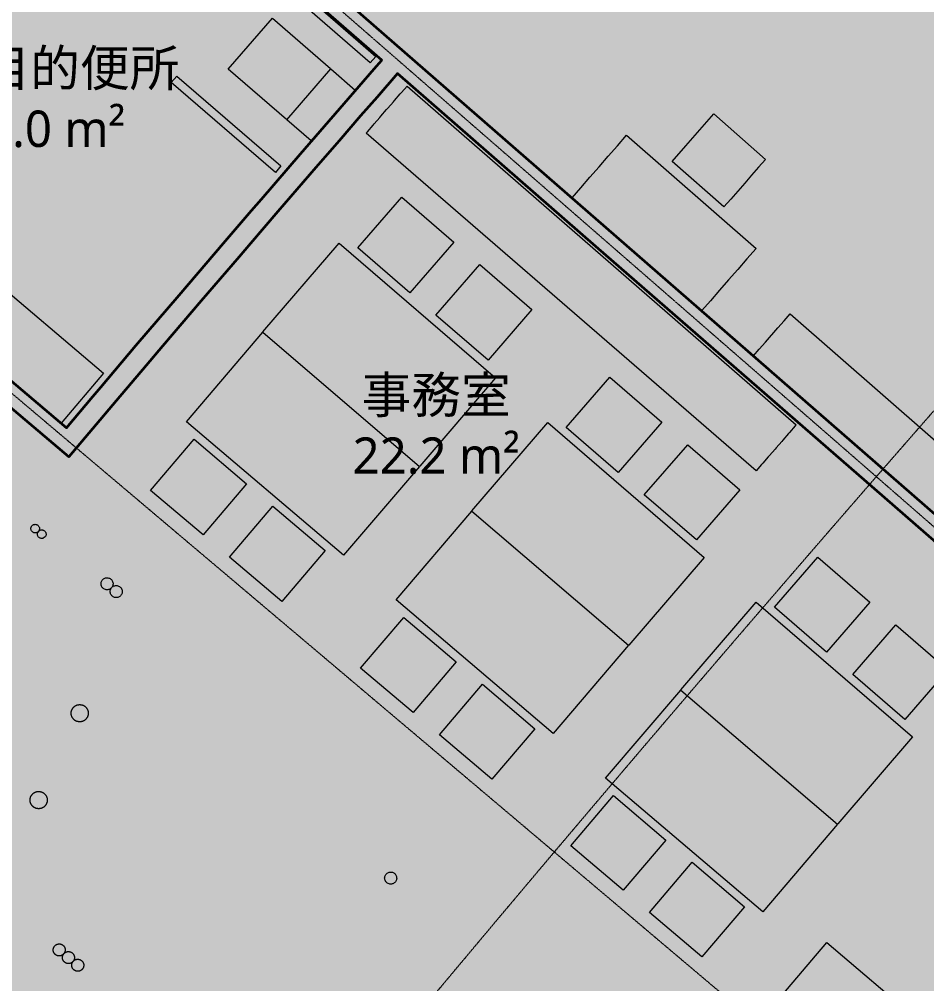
# Model space of a CAD drawing. Header units: millimetres. Extents: x -31757 to 121236, y -27283 to 63658.
# Drawn here: x 49280 to 54557, y 29797 to 35405 of the extents above; entities that cross this region are included whole.
import ezdxf

# ---------------------------------------------------------------- set-up
doc = ezdxf.new("R2010")
doc.units = ezdxf.units.MM
doc.linetypes.add('DASHDOT', pattern=[3.556, 2.54, -0.508, 0, -0.508])
for name, color, linetype, lineweight in [('01_切断（構造・壁）', 7, 'Continuous', 35), ('02_切断（家具）', 8, 'Continuous', 18), ('06_部屋の色', 8, 'Continuous', 0), ('11_見えがかり（家具）', 8, 'Continuous', 9), ('40_通り芯', 1, 'DASHDOT', 9), ('60_部屋名・面積', 7, 'Continuous', 13), ('70_断面の位置', 6, 'DASHDOT', 9)]:
    doc.layers.add(name, color=color, linetype=linetype, lineweight=lineweight)
doc.styles.add('JP', font='NotoSansCJKjp-Regular.otf')

msp = doc.modelspace()

# ---------------------------------------------------------------- hatches: boundary and pattern name
at = {"layer": '02_切断（家具）'}
for points in [[(51912.6, 34688.6), (53798.6, 33047.6), (53792.1, 33040.1), (53759.6, 33002.8), (53753.1, 32995.3), (53720.6, 32957.9), (53714.1, 32950.4), (53681.6, 32913), (53675.1, 32905.6), (53642.7, 32868.2), (53636.2, 32860.7), (53603.7, 32823.3), (53597.2, 32815.8), (53564.8, 32778.4), (53187, 33105.9), (51298, 34743.5), (51304.6, 34751.1), (51337.6, 34789.1), (51344.1, 34796.7), (51377.1, 34834.7), (51383.7, 34842.3), (51416.6, 34880.2), (51423.2, 34887.8), (51456.2, 34925.8), (51462.8, 34933.4), (51495.8, 34971.3), (51502.4, 34978.9), (51535.4, 35016.8), (51912.6, 34688.6)], [(49673.4, 31342), (49672, 31340.1), (49670.8, 31338.5), (49669.3, 31336.7), (49668, 31335.2), (49666.3, 31333.6), (49664.8, 31332.2), (49663, 31330.7), (49661.5, 31329.4), (49659.5, 31328.1), (49657.8, 31327), (49655.8, 31325.9), (49654, 31324.9), (49651.9, 31323.9), (49650, 31323.1), (49647.8, 31322.3), (49645.9, 31321.7), (49643.7, 31321.1), (49641.7, 31320.6), (49639.4, 31320.3), (49637.4, 31319.9), (49635, 31319.8), (49633, 31319.6), (49630.7, 31319.7), (49628.7, 31319.7), (49626.3, 31319.9), (49624.3, 31320.2), (49622, 31320.6), (49620, 31321), (49617.8, 31321.6), (49615.8, 31322.2), (49613.7, 31323), (49611.8, 31323.8), (49609.7, 31324.8), (49607.9, 31325.7), (49605.9, 31326.9), (49604.1, 31327.9), (49602.2, 31329.3), (49600.6, 31330.5), (49598.8, 31332), (49597.3, 31333.3), (49595.7, 31335), (49594.3, 31336.5), (49592.8, 31338.3), (49591.5, 31339.9), (49590.2, 31341.8), (49589.1, 31343.5), (49587.9, 31345.5), (49587, 31347.3), (49586, 31349.4), (49585.2, 31351.3), (49584.4, 31353.5), (49583.8, 31355.4), (49583.2, 31357.7), (49582.7, 31359.6), (49582.4, 31362), (49582, 31364), (49581.9, 31366.3), (49581.7, 31368.3), (49581.8, 31370.6), (49581.8, 31372.7), (49582.1, 31375), (49582.3, 31377), (49582.7, 31379.3), (49583.1, 31381.3), (49583.7, 31383.5), (49584.3, 31385.5), (49585.1, 31387.7), (49585.9, 31389.6), (49586.9, 31391.7), (49587.8, 31393.5), (49589, 31395.5), (49590, 31397.2), (49591.4, 31399.1), (49592.6, 31400.7), (49594.1, 31402.5), (49595.4, 31404), (49597.1, 31405.7), (49598.6, 31407.1), (49600.4, 31408.5), (49602, 31409.8), (49603.9, 31411.1), (49605.6, 31412.2), (49607.6, 31413.4), (49609.4, 31414.4), (49611.5, 31415.3), (49613.4, 31416.1), (49615.6, 31416.9), (49617.5, 31417.6), (49619.8, 31418.1), (49621.7, 31418.6), (49624.1, 31419), (49626.1, 31419.3), (49628.4, 31419.5), (49630.4, 31419.6), (49632.7, 31419.6), (49634.8, 31419.5), (49637.1, 31419.3), (49639.1, 31419.1), (49641.4, 31418.6), (49643.4, 31418.2), (49645.6, 31417.6), (49647.6, 31417), (49649.8, 31416.2), (49651.6, 31415.5), (49653.7, 31414.4), (49655.6, 31413.6), (49657.6, 31412.4), (49659.3, 31411.3), (49661.2, 31409.9), (49662.8, 31408.7), (49664.6, 31407.2), (49666.1, 31405.9), (49667.8, 31404.2), (49669.2, 31402.7), (49670.6, 31400.9), (49671.9, 31399.4), (49673.2, 31397.4), (49674.3, 31395.7), (49675.5, 31393.7), (49676.5, 31391.9), (49677.4, 31389.8), (49678.2, 31387.9), (49679, 31385.7), (49679.7, 31383.8), (49680.2, 31381.5), (49680.7, 31379.6), (49681.1, 31377.3), (49681.4, 31375.3), (49681.6, 31372.9), (49681.7, 31370.9), (49681.7, 31368.6), (49681.6, 31366.6), (49681.4, 31364.2), (49681.2, 31362.2), (49680.7, 31359.9), (49680.3, 31357.9), (49679.7, 31355.7), (49679.1, 31353.7), (49678.3, 31351.6), (49677.6, 31349.7), (49676.5, 31347.6), (49675.7, 31345.8), (49674.5, 31343.8)], [(49434.6, 30836.8), (49433.2, 30834.9), (49432, 30833.2), (49430.5, 30831.5), (49429.1, 30829.9), (49427.5, 30828.3), (49426, 30826.9), (49424.2, 30825.5), (49422.6, 30824.2), (49420.7, 30822.9), (49419, 30821.7), (49417, 30820.6), (49415.2, 30819.6), (49413, 30818.7), (49411.2, 30817.8), (49409, 30817.1), (49407.1, 30816.4), (49404.8, 30815.9), (49402.8, 30815.4), (49400.5, 30815), (49398.5, 30814.7), (49396.2, 30814.5), (49394.2, 30814.4), (49391.8, 30814.4), (49389.8, 30814.5), (49387.5, 30814.7), (49385.5, 30814.9), (49383.2, 30815.4), (49381.2, 30815.7), (49379, 30816.4), (49377, 30816.9), (49374.8, 30817.8), (49372.9, 30818.5), (49370.8, 30819.5), (49369, 30820.4), (49367, 30821.6), (49365.3, 30822.7), (49363.4, 30824), (49361.7, 30825.2), (49360, 30826.8), (49358.4, 30828.1), (49356.8, 30829.8), (49355.4, 30831.2), (49354, 30833), (49352.7, 30834.6), (49351.4, 30836.6), (49350.2, 30838.2), (49349.1, 30840.3), (49348.1, 30842.1), (49347.2, 30844.2), (49346.3, 30846), (49345.6, 30848.2), (49344.9, 30850.2), (49344.4, 30852.4), (49343.9, 30854.4), (49343.5, 30856.7), (49343.2, 30858.7), (49343, 30861), (49342.9, 30863.1), (49342.9, 30865.4), (49343, 30867.4), (49343.2, 30869.7), (49343.4, 30871.8), (49343.9, 30874), (49344.2, 30876), (49344.9, 30878.3), (49345.4, 30880.2), (49346.3, 30882.4), (49347, 30884.3), (49348, 30886.4), (49348.9, 30888.2), (49350.1, 30890.2), (49351.2, 30892), (49352.5, 30893.8), (49353.7, 30895.5), (49355.3, 30897.2), (49356.6, 30898.8), (49358.3, 30900.4), (49359.7, 30901.8), (49361.5, 30903.3), (49363.1, 30904.6), (49365.1, 30905.9), (49366.7, 30907), (49368.8, 30908.1), (49370.6, 30909.1), (49372.7, 30910.1), (49374.5, 30910.9), (49376.7, 30911.6), (49378.7, 30912.3), (49380.9, 30912.9), (49382.9, 30913.4), (49385.2, 30913.7), (49387.2, 30914), (49389.5, 30914.2), (49391.6, 30914.3), (49393.9, 30914.3), (49395.9, 30914.3), (49398.2, 30914), (49400.3, 30913.8), (49402.5, 30913.4), (49404.5, 30913), (49406.8, 30912.3), (49408.7, 30911.8), (49410.9, 30910.9), (49412.8, 30910.2), (49414.9, 30909.2), (49416.7, 30908.3), (49418.7, 30907.1), (49420.5, 30906.1), (49422.3, 30904.7), (49424, 30903.5), (49425.7, 30902), (49427.3, 30900.6), (49428.9, 30899), (49430.3, 30897.5), (49431.8, 30895.7), (49433.1, 30894.1), (49434.4, 30892.2), (49435.5, 30890.5), (49436.6, 30888.5), (49437.6, 30886.7), (49438.6, 30884.5), (49439.4, 30882.7), (49440.1, 30880.5), (49440.8, 30878.6), (49441.4, 30876.3), (49441.9, 30874.3), (49442.2, 30872), (49442.5, 30870), (49442.7, 30867.7), (49442.8, 30865.7), (49442.8, 30863.3), (49442.8, 30861.3), (49442.5, 30859), (49442.3, 30857), (49441.9, 30854.7), (49441.5, 30852.7), (49440.8, 30850.5), (49440.3, 30848.5), (49439.4, 30846.3), (49438.7, 30844.4), (49437.7, 30842.3), (49436.8, 30840.5), (49435.6, 30838.5)], [(49541.5, 29973.8), (49540.6, 29972.5), (49539.7, 29971.3), (49538.7, 29970.1), (49537.7, 29969), (49536.6, 29967.9), (49535.5, 29966.9), (49534.3, 29965.8), (49533.2, 29964.9), (49531.8, 29964), (49530.6, 29963.2), (49529.2, 29962.5), (49528, 29961.7), (49526.5, 29961.1), (49525.2, 29960.5), (49523.7, 29960), (49522.3, 29959.5), (49520.7, 29959.1), (49519.3, 29958.8), (49517.7, 29958.5), (49516.3, 29958.3), (49514.7, 29958.2), (49513.3, 29958.1), (49511.7, 29958.1), (49510.2, 29958.1), (49508.6, 29958.3), (49507.2, 29958.5), (49505.6, 29958.8), (49504.2, 29959), (49502.6, 29959.5), (49501.2, 29959.9), (49499.7, 29960.5), (49498.4, 29961), (49496.9, 29961.7), (49495.6, 29962.3), (49494.3, 29963.1), (49493, 29963.9), (49491.7, 29964.8), (49490.6, 29965.7), (49489.3, 29966.7), (49488.3, 29967.7), (49487.1, 29968.8), (49486.1, 29969.9), (49485.1, 29971.1), (49484.2, 29972.3), (49483.3, 29973.6), (49482.5, 29974.8), (49481.7, 29976.2), (49481, 29977.5), (49480.4, 29978.9), (49479.8, 29980.2), (49479.3, 29981.8), (49478.8, 29983.1), (49478.4, 29984.7), (49478, 29986.1), (49477.8, 29987.7), (49477.6, 29989.1), (49477.5, 29990.7), (49477.4, 29992.2), (49477.4, 29993.8), (49477.4, 29995.2), (49477.6, 29996.8), (49477.7, 29998.2), (49478, 29999.8), (49478.3, 30001.2), (49478.8, 30002.8), (49479.2, 30004.2), (49479.7, 30005.7), (49480.2, 30007), (49481, 30008.5), (49481.6, 30009.8), (49482.4, 30011.1), (49483.2, 30012.4), (49484.1, 30013.7), (49485, 30014.9), (49486, 30016.1), (49487, 30017.2), (49488.1, 30018.3), (49489.2, 30019.3), (49490.4, 30020.3), (49491.5, 30021.2), (49492.9, 30022.1), (49494.1, 30022.9), (49495.5, 30023.7), (49496.7, 30024.4), (49498.2, 30025), (49499.5, 30025.6), (49501, 30026.2), (49502.4, 30026.6), (49504, 30027), (49505.4, 30027.4), (49507, 30027.6), (49508.4, 30027.8), (49510, 30028), (49511.4, 30028.1), (49513, 30028), (49514.5, 30028), (49516.1, 30027.8), (49517.5, 30027.7), (49519.1, 30027.4), (49520.5, 30027.1), (49522.1, 30026.7), (49523.5, 30026.3), (49524.9, 30025.7), (49526.3, 30025.2), (49527.7, 30024.5), (49529, 30023.8), (49530.4, 30023), (49531.7, 30022.3), (49533, 30021.3), (49534.1, 30020.5), (49535.3, 30019.4), (49536.4, 30018.5), (49537.6, 30017.3), (49538.6, 30016.3), (49539.6, 30015), (49540.5, 30013.9), (49541.4, 30012.6), (49542.2, 30011.4), (49543, 30010), (49543.7, 30008.7), (49544.3, 30007.2), (49544.9, 30005.9), (49545.4, 30004.4), (49545.9, 30003), (49546.3, 30001.5), (49546.6, 30000), (49546.9, 29998.5), (49547.1, 29997), (49547.2, 29995.4), (49547.3, 29994), (49547.3, 29992.4), (49547.3, 29990.9), (49547.1, 29989.3), (49547, 29987.9), (49546.7, 29986.3), (49546.4, 29984.9), (49545.9, 29983.4), (49545.5, 29982), (49545, 29980.5), (49544.4, 29979.1), (49543.7, 29977.7), (49543.1, 29976.4), (49542.3, 29975)], [(49595.5, 29929.2), (49594.6, 29927.9), (49593.7, 29926.7), (49592.7, 29925.5), (49591.7, 29924.4), (49590.6, 29923.3), (49589.5, 29922.3), (49588.3, 29921.3), (49587.1, 29920.3), (49585.8, 29919.4), (49584.6, 29918.6), (49583.2, 29917.9), (49581.9, 29917.2), (49580.5, 29916.5), (49579.1, 29915.9), (49577.6, 29915.4), (49576.3, 29914.9), (49574.7, 29914.5), (49573.3, 29914.2), (49571.7, 29913.9), (49570.3, 29913.7), (49568.7, 29913.6), (49567.2, 29913.5), (49565.6, 29913.5), (49564.2, 29913.5), (49562.6, 29913.7), (49561.1, 29913.9), (49559.6, 29914.2), (49558.1, 29914.4), (49556.6, 29914.9), (49555.2, 29915.3), (49553.7, 29915.9), (49552.4, 29916.4), (49550.9, 29917.1), (49549.6, 29917.7), (49548.2, 29918.5), (49547, 29919.3), (49545.7, 29920.2), (49544.5, 29921.1), (49543.3, 29922.1), (49542.2, 29923.1), (49541.1, 29924.2), (49540.1, 29925.3), (49539.1, 29926.5), (49538.2, 29927.7), (49537.3, 29929), (49536.5, 29930.2), (49535.7, 29931.6), (49535, 29932.9), (49534.3, 29934.3), (49533.8, 29935.6), (49533.2, 29937.2), (49532.8, 29938.5), (49532.4, 29940.1), (49532, 29941.5), (49531.8, 29943.1), (49531.5, 29944.5), (49531.4, 29946.1), (49531.3, 29947.6), (49531.4, 29949.2), (49531.4, 29950.6), (49531.6, 29952.2), (49531.7, 29953.7), (49532, 29955.2), (49532.3, 29956.6), (49532.7, 29958.2), (49533.1, 29959.6), (49533.7, 29961.1), (49534.2, 29962.4), (49534.9, 29963.9), (49535.6, 29965.2), (49536.4, 29966.6), (49537.1, 29967.8), (49538.1, 29969.1), (49538.9, 29970.3), (49540, 29971.5), (49540.9, 29972.6), (49542.1, 29973.7), (49543.1, 29974.7), (49544.4, 29975.7), (49545.5, 29976.6), (49546.8, 29977.5), (49548, 29978.3), (49549.4, 29979.1), (49550.7, 29979.8), (49552.2, 29980.5), (49553.5, 29981), (49555, 29981.6), (49556.4, 29982), (49557.9, 29982.4), (49559.3, 29982.8), (49560.9, 29983), (49562.4, 29983.3), (49564, 29983.4), (49565.4, 29983.5), (49567, 29983.4), (49568.5, 29983.4), (49570.1, 29983.2), (49571.5, 29983.1), (49573.1, 29982.8), (49574.5, 29982.5), (49576, 29982.1), (49577.4, 29981.7), (49578.9, 29981.1), (49580.3, 29980.6), (49581.7, 29979.9), (49583, 29979.2), (49584.4, 29978.4), (49585.6, 29977.7), (49586.9, 29976.7), (49588.1, 29975.9), (49589.3, 29974.8), (49590.4, 29973.9), (49591.5, 29972.7), (49592.5, 29971.7), (49593.5, 29970.4), (49594.5, 29969.3), (49595.4, 29968), (49596.2, 29966.8), (49596.9, 29965.4), (49597.6, 29964.1), (49598.3, 29962.6), (49598.9, 29961.3), (49599.4, 29959.8), (49599.9, 29958.4), (49600.3, 29956.9), (49600.6, 29955.5), (49600.9, 29953.9), (49601.1, 29952.4), (49601.2, 29950.8), (49601.3, 29949.4), (49601.3, 29947.8), (49601.3, 29946.3), (49601.1, 29944.7), (49600.9, 29943.3), (49600.6, 29941.7), (49600.4, 29940.3), (49599.9, 29938.8), (49599.5, 29937.4), (49598.9, 29935.9), (49598.4, 29934.5), (49597.7, 29933.1), (49597.1, 29931.8), (49596.3, 29930.4)], [(49649.5, 29884.6), (49648.5, 29883.3), (49647.7, 29882.1), (49646.6, 29880.9), (49645.7, 29879.8), (49644.5, 29878.7), (49643.5, 29877.7), (49642.2, 29876.7), (49641.1, 29875.7), (49639.8, 29874.9), (49638.6, 29874), (49637.2, 29873.3), (49635.9, 29872.6), (49634.4, 29871.9), (49633.1, 29871.3), (49631.6, 29870.8), (49630.2, 29870.3), (49628.7, 29869.9), (49627.3, 29869.6), (49625.7, 29869.3), (49624.3, 29869.1), (49622.7, 29869), (49621.2, 29868.9), (49619.6, 29868.9), (49618.2, 29869), (49616.6, 29869.1), (49615.1, 29869.3), (49613.6, 29869.6), (49612.1, 29869.9), (49610.6, 29870.3), (49609.2, 29870.7), (49607.7, 29871.3), (49606.3, 29871.8), (49604.9, 29872.5), (49603.6, 29873.1), (49602.2, 29873.9), (49601, 29874.7), (49599.7, 29875.6), (49598.5, 29876.5), (49597.3, 29877.5), (49596.2, 29878.5), (49595.1, 29879.6), (49594.1, 29880.7), (49593.1, 29881.9), (49592.2, 29883.1), (49591.3, 29884.4), (49590.5, 29885.6), (49589.7, 29887), (49589, 29888.3), (49588.3, 29889.7), (49587.7, 29891.1), (49587.2, 29892.6), (49586.7, 29893.9), (49586.3, 29895.5), (49586, 29896.9), (49585.7, 29898.5), (49585.5, 29899.9), (49585.4, 29901.5), (49585.3, 29903), (49585.3, 29904.6), (49585.4, 29906), (49585.5, 29907.6), (49585.7, 29909.1), (49586, 29910.6), (49586.3, 29912.1), (49586.7, 29913.6), (49587.1, 29915), (49587.7, 29916.5), (49588.2, 29917.8), (49588.9, 29919.3), (49589.5, 29920.6), (49590.4, 29922), (49591.1, 29923.2), (49592, 29924.5), (49592.9, 29925.7), (49594, 29926.9), (49594.9, 29928), (49596.1, 29929.1), (49597.1, 29930.1), (49598.3, 29931.1), (49599.5, 29932), (49600.8, 29932.9), (49602, 29933.7), (49603.4, 29934.5), (49604.7, 29935.2), (49606.1, 29935.9), (49607.5, 29936.4), (49609, 29937), (49610.4, 29937.4), (49611.9, 29937.8), (49613.3, 29938.2), (49614.9, 29938.4), (49616.3, 29938.7), (49617.9, 29938.8), (49619.4, 29938.9), (49621, 29938.8), (49622.4, 29938.8), (49624, 29938.7), (49625.5, 29938.5), (49627, 29938.2), (49628.5, 29937.9), (49630, 29937.5), (49631.4, 29937.1), (49632.9, 29936.5), (49634.2, 29936), (49635.7, 29935.3), (49637, 29934.6), (49638.4, 29933.8), (49639.6, 29933.1), (49640.9, 29932.1), (49642.1, 29931.3), (49643.3, 29930.2), (49644.4, 29929.3), (49645.5, 29928.1), (49646.5, 29927.1), (49647.5, 29925.8), (49648.4, 29924.7), (49649.3, 29923.4), (49650.1, 29922.2), (49650.9, 29920.8), (49651.6, 29919.5), (49652.3, 29918), (49652.9, 29916.7), (49653.4, 29915.2), (49653.9, 29913.8), (49654.2, 29912.3), (49654.6, 29910.9), (49654.8, 29909.3), (49655.1, 29907.8), (49655.2, 29906.3), (49655.3, 29904.8), (49655.3, 29903.2), (49655.2, 29901.7), (49655.1, 29900.2), (49654.9, 29898.7), (49654.6, 29897.1), (49654.3, 29895.7), (49653.9, 29894.2), (49653.5, 29892.8), (49652.9, 29891.3), (49652.4, 29889.9), (49651.7, 29888.5), (49651.1, 29887.2), (49650.2, 29885.8)]]:
    msp.add_hatch(color=8, dxfattribs=at).paths.add_polyline_path(points)
at = {"layer": '06_部屋の色', "true_color": 0x9fcb84}
h = msp.add_hatch(color=8, dxfattribs=at)
h.paths.add_polyline_path([(50264, 37890.7), (50471.4, 38125.6), (50679.1, 38360.2), (50887.3, 38594.4), (51095.8, 38828.3), (51304.6, 39061.9), (51408.5, 39177.8), (51513.8, 39295.2), (51723.4, 39528.1), (51933.3, 39760.7), (52143.6, 39993), (52354.2, 40225), (52565.2, 40456.7), (52776.6, 40688), (52988.3, 40919), (53200.4, 41149.7), (53412.8, 41380), (59946.6, 35345.3), (61052.7, 34323.6), (60851.1, 34105.1), (60649.9, 33886.2), (60449, 33667), (60248.5, 33447.5), (60048.2, 33227.7), (59848.4, 33007.6), (59648.8, 32787.2), (59449.6, 32566.4), (59250.8, 32345.4), (59154.2, 32237.7), (59150.9, 32234), (59052.3, 32124.1), (58854.1, 31902.4), (58656.3, 31680.5), (58458.8, 31458.2), (58261.6, 31235.6), (58064.8, 31012.8), (57868.4, 30789.6), (57672.3, 30566.1), (57476.5, 30342.4), (57281.1, 30118.3), (53359.5, 33533.2), (49438, 36948), (49643.9, 37184.2), (49850.2, 37420), (50056.9, 37655.5)])
h.paths.add_polyline_path([(54860.3, 35986.9), (54798.7, 35902.1), (54744.7, 35812.3), (54698.7, 35718.1), (54661.2, 35620.2), (54632.3, 35519.4), (54612.3, 35416.5), (54601.3, 35312.3), (54599.5, 35207.5), (54606.8, 35102.9), (54623.2, 34999.3), (54648.6, 34897.6), (54682.7, 34798.5), (54725.3, 34702.7), (54776.1, 34611.1), (54834.8, 34524.1), (54900.7, 34442.7), (54973.6, 34367.3), (55052.7, 34298.5), (55137.5, 34236.9), (55227.3, 34182.9), (55321.6, 34136.9), (55419.4, 34099.4), (55520.2, 34070.5), (55623.1, 34050.5), (55727.4, 34039.5), (55832.2, 34037.7), (55936.7, 34045), (56040.3, 34061.4), (56142, 34086.7), (56241.1, 34120.9), (56336.9, 34163.5), (56428.6, 34214.3), (56515.5, 34273), (56597, 34338.9), (56672.4, 34411.8), (56694.4, 34437.1), (56741.1, 34490.9), (56802.8, 34575.7), (56856.7, 34665.5), (56902.7, 34759.8), (56940.3, 34857.6), (56969.2, 34958.4), (56989.2, 35061.3), (57000.1, 35165.5), (57001.9, 35270.4), (56994.6, 35374.9), (56978.2, 35478.5), (56952.9, 35580.2), (56918.7, 35679.3), (56876.1, 35775.1), (56825.3, 35866.8), (56766.7, 35953.7), (56700.7, 36035.1), (56627.9, 36110.5), (56548.8, 36179.3), (56463.9, 36240.9), (56374.1, 36294.9), (56279.9, 36340.9), (56182, 36378.5), (56081.2, 36407.3), (55978.3, 36427.4), (55874.1, 36438.3), (55769.3, 36440.1), (55664.7, 36432.8), (55561.1, 36416.4), (55459.4, 36391.1), (55360.3, 36356.9), (55264.5, 36314.3), (55172.9, 36263.5), (55086, 36204.9), (55004.5, 36138.9), (54929.1, 36066.1), (54906.8, 36040.4)], flags=0)
at = {"layer": '06_部屋の色', "true_color": 0xe9dfcf}
for points in [[(50069.1, 40379.3), (54906.9, 36040.5), (54860.3, 35986.9), (54798.7, 35902.1), (54744.7, 35812.3), (54698.7, 35718.1), (54661.2, 35620.2), (54632.3, 35519.4), (54612.3, 35416.5), (54601.3, 35312.3), (54599.5, 35207.5), (54606.8, 35102.9), (54623.2, 34999.3), (54648.6, 34897.6), (54682.7, 34798.5), (54725.3, 34702.7), (54776.1, 34611.1), (54834.8, 34524.1), (54900.7, 34442.7), (54973.6, 34367.3), (55052.7, 34298.5), (55137.5, 34236.9), (55227.3, 34182.9), (55321.6, 34136.9), (55419.4, 34099.4), (55520.2, 34070.5), (55623.1, 34050.5), (55727.4, 34039.5), (55832.2, 34037.7), (55936.7, 34045), (56040.3, 34061.4), (56142, 34086.7), (56241.1, 34120.9), (56336.9, 34163.5), (56428.6, 34214.3), (56515.5, 34273), (56597, 34338.9), (56672.4, 34411.8), (56694.5, 34437.3), (60241.4, 31256.3), (59313.4, 30206.1), (59339.6, 30182.9), (58411.7, 29133), (48080.6, 38129.2)], [(46196.9, 35933.7), (48080.6, 38129.2), (58385.3, 29156), (57472.7, 28092.3), (57499.3, 28069.5), (56586.8, 27006.1), (56560.1, 27028.7), (46342.1, 35666.8), (46413.7, 35750.3)], [(44203.4, 33542.8), (46118.8, 35842.5), (46335.7, 35659.1), (46342.1, 35666.8), (56560.1, 27028.7), (55663.2, 25951.8), (55690.1, 25929.4), (54793.3, 24852.8)], [(43917.8, 27824.3), (43895.6, 27877), (43874.8, 27931.4), (43855, 27987.2), (43836, 28044.1), (43817.7, 28101.7), (43799.7, 28159.8), (43781.9, 28218.1), (43764, 28276.2), (43745.7, 28334), (43726.9, 28391), (43707.3, 28447), (43686.6, 28501.6), (43664.7, 28554.7), (43643.1, 28608.2), (43623.4, 28664.1), (43605.1, 28721.8), (43587.9, 28780.8), (43571.3, 28840.7), (43554.9, 28900.8), (43538.3, 28960.7), (43521.1, 29019.7), (43502.9, 29077.5), (43483.2, 29133.4), (43461.6, 29186.9), (43437.8, 29237.5), (43411.3, 29284.7), (43381.6, 29327.9), (43348.4, 29366.7), (43311.3, 29400.4), (43272.1, 29431.3), (43232.9, 29462.3), (43229.8, 29464.7), (43333.3, 29595.7), (43625.3, 29963.9), (43722.5, 30085.9), (43918.2, 30331.4), (44212, 30698.3), (44506.6, 31064.4), (44802.1, 31429.9), (45098.4, 31794.7), (45395.5, 32158.8), (45594.6, 32401.6), (45693.5, 32522.2), (45992.3, 32884.9), (46292, 33247), (46592.5, 33608.3), (46893.8, 33968.9), (47195.9, 34328.9), (47498.9, 34688.1), (55441.2, 27973.9), (55153.7, 27633.1), (54867, 27291.5), (54581.1, 26949.3), (54295.9, 26606.4), (54011.6, 26262.9), (53728.1, 25918.7), (53637.4, 25808.2), (53634.2, 25804.3), (53445.3, 25573.9), (53163.4, 25228.4), (52882.2, 24882.3), (52601.9, 24535.5), (52322.3, 24188.1), (52043.6, 23840), (51857.9, 23607), (51765.6, 23491.3), (51488.5, 23141.9), (51212.2, 22791.9), (50973, 22487.4), (50940.2, 22518.9), (50903.7, 22553.3), (50866.7, 22587.2), (50829.1, 22620.3), (50753.2, 22685.5), (50715.2, 22718.1), (50677.2, 22750.7), (50639.1, 22783.2), (50601, 22815.5), (50562.7, 22847.7), (50524.3, 22879.7), (50485.7, 22911.5), (50446.9, 22943.1), (50407.9, 22974.4), (50368.7, 23005.5), (50328.3, 23035), (50286, 23062.1), (50242, 23087), (50196.6, 23110.1), (50150, 23131.7), (50102.4, 23152), (50054.1, 23171.4), (50005.3, 23190.2), (49956.2, 23208.7), (49907.1, 23227.2), (49858.3, 23245.9), (49810, 23265.3), (49762.3, 23285.6), (49715.7, 23307.1), (49670.2, 23330.2), (49626.2, 23355.1), (49583.8, 23382.1), (49543.4, 23411.6), (49505.7, 23444.5), (49471.1, 23481.4), (49439.2, 23521.7), (49409.6, 23565), (49381.9, 23610.7), (49355.8, 23658.5), (49330.9, 23707.7), (49306.7, 23757.9), (49259.3, 23859.4), (49235.2, 23909.8), (49210.4, 23959.2), (49184.5, 24007.1), (49157.1, 24053.1), (49129.3, 24098.7), (49102.3, 24145.4), (49076.1, 24193), (49050.3, 24241.1), (49024.7, 24289.5), (48999.1, 24337.9), (48973.3, 24386), (48947.1, 24433.5), (48920.1, 24480.1), (48892.2, 24525.6), (48863.2, 24569.7), (48832.9, 24612), (48800.9, 24652.2), (48767.2, 24690.2), (48731.4, 24725.6), (48693.3, 24758.1), (48652.8, 24787.5), (48610.1, 24814.1), (48565.4, 24838.1), (48518.9, 24859.8), (48470.7, 24879.4), (48421.2, 24897.2), (48370.4, 24913.5), (48318.6, 24928.5), (48266, 24942.5), (48212.8, 24955.7), (48159.3, 24968.4), (48105.5, 24980.9), (48051.7, 24993.3), (47998.2, 25006.1), (47945.1, 25019.4), (47892.6, 25033.5), (47841, 25048.7), (47790.4, 25065.2), (47739.8, 25081.8), (47688.3, 25097.1), (47636, 25111.4), (47583.1, 25125.1), (47529.9, 25138.3), (47476.6, 25151.3), (47423.4, 25164.4), (47370.5, 25178), (47318, 25192.2), (47266.3, 25207.3), (47215.6, 25223.6), (47166, 25241.4), (47117.8, 25260.9), (47071.2, 25282.5), (47026.4, 25306.4), (46983.6, 25332.8), (46943, 25362.1), (46904.9, 25394.5), (46869.1, 25429.9), (46835.4, 25467.9), (46803.5, 25508.3), (46773.2, 25550.7), (46744.2, 25594.8), (46716.3, 25640.3), (46689.3, 25686.8), (46662.8, 25734), (46636.7, 25781.7), (46610.6, 25829.5), (46584.4, 25877.1), (46557.7, 25924.1), (46530.4, 25970.2), (46502.1, 26015.1), (46472.6, 26058.6), (46441.7, 26100.2), (46409.1, 26139.6), (46374.5, 26176.6), (46338.9, 26212.2), (46303.2, 26247.6), (46267.4, 26283), (46231.5, 26318.3), (46195.5, 26353.4), (46159.3, 26388.3), (46123.1, 26423.1), (46086.6, 26457.6), (46049.9, 26491.9), (46013.1, 26525.9), (45976, 26559.6), (45938.7, 26593.1), (45901.1, 26626.2), (45863.2, 26658.9), (45825.1, 26691.3), (45786.6, 26723.3), (45747.8, 26754.8), (45708.7, 26785.9), (45667.5, 26814.4), (45622.7, 26838.4), (45575, 26858.5), (45524.6, 26875.3), (45472.1, 26889.4), (45418, 26901.4), (45362.7, 26911.9), (45306.6, 26921.4), (45250.2, 26930.5), (45194, 26939.9), (45138.4, 26950), (45083.9, 26961.6), (45031, 26975.2), (44980.1, 26991.3), (44931.7, 27010.6), (44886.3, 27033.7), (44842.5, 27058.9), (44798.9, 27084.3), (44755.3, 27109.8), (44711.9, 27135.5), (44668.7, 27161.4), (44625.7, 27187.5), (44582.8, 27213.9), (44540.2, 27240.5), (44497.7, 27267.5), (44455.6, 27294.7), (44413.7, 27322.3), (44372, 27350.2), (44330.7, 27378.6), (44289.7, 27407.3), (44249, 27436.4), (44208.7, 27466), (44168.7, 27496.1), (44129.1, 27526.6), (44091.3, 27559.4), (44056.4, 27595.9), (44024.2, 27635.9), (43994.5, 27679), (43967, 27725), (43941.5, 27773.5)]]:
    msp.add_hatch(color=8, dxfattribs=at).paths.add_polyline_path(points)
at = {"layer": '06_部屋の色', "true_color": 0xd5ebee}
msp.add_hatch(color=8, dxfattribs=at).paths.add_polyline_path([(50513.2, 34063.6), (50036.1, 33505.5), (49561, 32945.6), (47499.1, 34688.7), (47980.5, 35256.1), (48464.1, 35821.8), (48949.7, 36385.7), (49437.3, 36947.7), (51473.5, 35174.6), (50992.3, 34620)])
at = {"layer": '06_部屋の色', "true_color": 0xd9d3ec}
msp.add_hatch(color=8, dxfattribs=at).paths.add_polyline_path([(56357, 29049.6), (55898.2, 28512.9), (55441.3, 27974.5), (49561, 32945.6), (50036.1, 33505.5), (50513.2, 34063.6), (50992.3, 34620), (51473.5, 35174.6), (57280.5, 30118), (56817.7, 29584.7)])

# ---------------------------------------------------------------- linework, layer by layer
at = {"layer": '01_切断（構造・壁）'}
for points in [[(49523.8, 36953.8), (53637.3, 33369.7), (53638.3, 33368.8), (57140.4, 30317.4)], [(48031.4, 35408.4), (48088.5, 35359.7), (48122.7, 35330.5), (48122.7, 35330.5), (48122.7, 35330.5), (47583.9, 34696), (47961.5, 34376.6), (48553.8, 33875.7), (49553.8, 33029.9), (49708.3, 33212), (49753.9, 33265.8), (49958.7, 33507.1), (50210.3, 33801.5), (50265.8, 33866.5), (50467.7, 34102.7), (50631.2, 34292.7), (50688.8, 34359.5), (50914.9, 34622.2), (51168.7, 34914.8), (51344.1, 35117), (51388.4, 35168.1), (49442.2, 36861.8)], [(55531.8, 31562.1), (54253.3, 32674.7), (54253.3, 32674.7), (54210, 32712.4), (54210, 32712.4), (52633.7, 34084.3), (51478.9, 35089.3), (51360.8, 34953.1), (51265.1, 34842.8), (51140.1, 34698.6), (51005.7, 34543.8), (50784.7, 34287.1), (50625.1, 34101.7), (50558.7, 34024.6), (50338.6, 33767.1), (50113.5, 33503.8), (50018.4, 33391.8), (49843.9, 33186.2), (49568.2, 32861.4), (49568.2, 32861.4), (48727.2, 33572.1)]]:
    msp.add_lwpolyline(points, dxfattribs=at)
at = {"layer": '02_切断（家具）'}
for points in [[(51912.6, 34688.6), (53798.6, 33047.6), (53792.1, 33040.1), (53759.6, 33002.8), (53753.1, 32995.3), (53720.6, 32957.9), (53714.1, 32950.4), (53681.6, 32913), (53675.1, 32905.6), (53642.7, 32868.2), (53636.2, 32860.7), (53603.7, 32823.3), (53597.2, 32815.8), (53564.8, 32778.4), (53187, 33105.9), (51298, 34743.5), (51304.6, 34751.1), (51337.6, 34789.1), (51344.1, 34796.7), (51377.1, 34834.7), (51383.7, 34842.3), (51416.6, 34880.2), (51423.2, 34887.8), (51456.2, 34925.8), (51462.8, 34933.4), (51495.8, 34971.3), (51502.4, 34978.9), (51535.4, 35016.8), (51912.6, 34688.6), (51912.6, 34688.6)], [(49673.4, 31342), (49672, 31340.1), (49670.8, 31338.5), (49669.3, 31336.7), (49668, 31335.2), (49666.3, 31333.6), (49664.8, 31332.2), (49663, 31330.7), (49661.5, 31329.4), (49659.5, 31328.1), (49657.8, 31327), (49655.8, 31325.9), (49654, 31324.9), (49651.9, 31323.9), (49650, 31323.1), (49647.8, 31322.3), (49645.9, 31321.7), (49643.7, 31321.1), (49641.7, 31320.6), (49639.4, 31320.3), (49637.4, 31319.9), (49635, 31319.8), (49633, 31319.6), (49630.7, 31319.7), (49628.7, 31319.7), (49626.3, 31319.9), (49624.3, 31320.2), (49622, 31320.6), (49620, 31321), (49617.8, 31321.6), (49615.8, 31322.2), (49613.7, 31323), (49611.8, 31323.8), (49609.7, 31324.8), (49607.9, 31325.7), (49605.9, 31326.9), (49604.1, 31327.9), (49602.2, 31329.3), (49600.6, 31330.5), (49598.8, 31332), (49597.3, 31333.3), (49595.7, 31335), (49594.3, 31336.5), (49592.8, 31338.3), (49591.5, 31339.9), (49590.2, 31341.8), (49589.1, 31343.5), (49587.9, 31345.5), (49587, 31347.3), (49586, 31349.4), (49585.2, 31351.3), (49584.4, 31353.5), (49583.8, 31355.4), (49583.2, 31357.7), (49582.7, 31359.6), (49582.4, 31362), (49582, 31364), (49581.9, 31366.3), (49581.7, 31368.3), (49581.8, 31370.6), (49581.8, 31372.7), (49582.1, 31375), (49582.3, 31377), (49582.7, 31379.3), (49583.1, 31381.3), (49583.7, 31383.5), (49584.3, 31385.5), (49585.1, 31387.7), (49585.9, 31389.6), (49586.9, 31391.7), (49587.8, 31393.5), (49589, 31395.5), (49590, 31397.2), (49591.4, 31399.1), (49592.6, 31400.7), (49594.1, 31402.5), (49595.4, 31404), (49597.1, 31405.7), (49598.6, 31407.1), (49600.4, 31408.5), (49602, 31409.8), (49603.9, 31411.1), (49605.6, 31412.2), (49607.6, 31413.4), (49609.4, 31414.4), (49611.5, 31415.3), (49613.4, 31416.1), (49615.6, 31416.9), (49617.5, 31417.6), (49619.8, 31418.1), (49621.7, 31418.6), (49624.1, 31419), (49626.1, 31419.3), (49628.4, 31419.5), (49630.4, 31419.6), (49632.7, 31419.6), (49634.8, 31419.5), (49637.1, 31419.3), (49639.1, 31419.1), (49641.4, 31418.6), (49643.4, 31418.2), (49645.6, 31417.6), (49647.6, 31417), (49649.8, 31416.2), (49651.6, 31415.5), (49653.7, 31414.4), (49655.6, 31413.6), (49657.6, 31412.4), (49659.3, 31411.3), (49661.2, 31409.9), (49662.8, 31408.7), (49664.6, 31407.2), (49666.1, 31405.9), (49667.8, 31404.2), (49669.2, 31402.7), (49670.6, 31400.9), (49671.9, 31399.4), (49673.2, 31397.4), (49674.3, 31395.7), (49675.5, 31393.7), (49676.5, 31391.9), (49677.4, 31389.8), (49678.2, 31387.9), (49679, 31385.7), (49679.7, 31383.8), (49680.2, 31381.5), (49680.7, 31379.6), (49681.1, 31377.3), (49681.4, 31375.3), (49681.6, 31372.9), (49681.7, 31370.9), (49681.7, 31368.6), (49681.6, 31366.6), (49681.4, 31364.2), (49681.2, 31362.2), (49680.7, 31359.9), (49680.3, 31357.9), (49679.7, 31355.7), (49679.1, 31353.7), (49678.3, 31351.6), (49677.6, 31349.7), (49676.5, 31347.6), (49675.7, 31345.8), (49674.5, 31343.8), (49673.4, 31342)], [(49434.6, 30836.8), (49433.2, 30834.9), (49432, 30833.2), (49430.5, 30831.5), (49429.1, 30829.9), (49427.5, 30828.3), (49426, 30826.9), (49424.2, 30825.5), (49422.6, 30824.2), (49420.7, 30822.9), (49419, 30821.7), (49417, 30820.6), (49415.2, 30819.6), (49413, 30818.7), (49411.2, 30817.8), (49409, 30817.1), (49407.1, 30816.4), (49404.8, 30815.9), (49402.8, 30815.4), (49400.5, 30815), (49398.5, 30814.7), (49396.2, 30814.5), (49394.2, 30814.4), (49391.8, 30814.4), (49389.8, 30814.5), (49387.5, 30814.7), (49385.5, 30814.9), (49383.2, 30815.4), (49381.2, 30815.7), (49379, 30816.4), (49377, 30816.9), (49374.8, 30817.8), (49372.9, 30818.5), (49370.8, 30819.5), (49369, 30820.4), (49367, 30821.6), (49365.3, 30822.7), (49363.4, 30824), (49361.7, 30825.2), (49360, 30826.8), (49358.4, 30828.1), (49356.8, 30829.8), (49355.4, 30831.2), (49354, 30833), (49352.7, 30834.6), (49351.4, 30836.6), (49350.2, 30838.2), (49349.1, 30840.3), (49348.1, 30842.1), (49347.2, 30844.2), (49346.3, 30846), (49345.6, 30848.2), (49344.9, 30850.2), (49344.4, 30852.4), (49343.9, 30854.4), (49343.5, 30856.7), (49343.2, 30858.7), (49343, 30861), (49342.9, 30863.1), (49342.9, 30865.4), (49343, 30867.4), (49343.2, 30869.7), (49343.4, 30871.8), (49343.9, 30874), (49344.2, 30876), (49344.9, 30878.3), (49345.4, 30880.2), (49346.3, 30882.4), (49347, 30884.3), (49348, 30886.4), (49348.9, 30888.2), (49350.1, 30890.2), (49351.2, 30892), (49352.5, 30893.8), (49353.7, 30895.5), (49355.3, 30897.2), (49356.6, 30898.8), (49358.3, 30900.4), (49359.7, 30901.8), (49361.5, 30903.3), (49363.1, 30904.6), (49365.1, 30905.9), (49366.7, 30907), (49368.8, 30908.1), (49370.6, 30909.1), (49372.7, 30910.1), (49374.5, 30910.9), (49376.7, 30911.6), (49378.7, 30912.3), (49380.9, 30912.9), (49382.9, 30913.4), (49385.2, 30913.7), (49387.2, 30914), (49389.5, 30914.2), (49391.6, 30914.3), (49393.9, 30914.3), (49395.9, 30914.3), (49398.2, 30914), (49400.3, 30913.8), (49402.5, 30913.4), (49404.5, 30913), (49406.8, 30912.3), (49408.7, 30911.8), (49410.9, 30910.9), (49412.8, 30910.2), (49414.9, 30909.2), (49416.7, 30908.3), (49418.7, 30907.1), (49420.5, 30906.1), (49422.3, 30904.7), (49424, 30903.5), (49425.7, 30902), (49427.3, 30900.6), (49428.9, 30899), (49430.3, 30897.5), (49431.8, 30895.7), (49433.1, 30894.1), (49434.4, 30892.2), (49435.5, 30890.5), (49436.6, 30888.5), (49437.6, 30886.7), (49438.6, 30884.5), (49439.4, 30882.7), (49440.1, 30880.5), (49440.8, 30878.6), (49441.4, 30876.3), (49441.9, 30874.3), (49442.2, 30872), (49442.5, 30870), (49442.7, 30867.7), (49442.8, 30865.7), (49442.8, 30863.3), (49442.8, 30861.3), (49442.5, 30859), (49442.3, 30857), (49441.9, 30854.7), (49441.5, 30852.7), (49440.8, 30850.5), (49440.3, 30848.5), (49439.4, 30846.3), (49438.7, 30844.4), (49437.7, 30842.3), (49436.8, 30840.5), (49435.6, 30838.5), (49434.6, 30836.8)], [(49541.5, 29973.8), (49540.6, 29972.5), (49539.7, 29971.3), (49538.7, 29970.1), (49537.7, 29969), (49536.6, 29967.9), (49535.5, 29966.9), (49534.3, 29965.8), (49533.2, 29964.9), (49531.8, 29964), (49530.6, 29963.2), (49529.2, 29962.5), (49528, 29961.7), (49526.5, 29961.1), (49525.2, 29960.5), (49523.7, 29960), (49522.3, 29959.5), (49520.7, 29959.1), (49519.3, 29958.8), (49517.7, 29958.5), (49516.3, 29958.3), (49514.7, 29958.2), (49513.3, 29958.1), (49511.7, 29958.1), (49510.2, 29958.1), (49508.6, 29958.3), (49507.2, 29958.5), (49505.6, 29958.8), (49504.2, 29959), (49502.6, 29959.5), (49501.2, 29959.9), (49499.7, 29960.5), (49498.4, 29961), (49496.9, 29961.7), (49495.6, 29962.3), (49494.3, 29963.1), (49493, 29963.9), (49491.7, 29964.8), (49490.6, 29965.7), (49489.3, 29966.7), (49488.3, 29967.7), (49487.1, 29968.8), (49486.1, 29969.9), (49485.1, 29971.1), (49484.2, 29972.3), (49483.3, 29973.6), (49482.5, 29974.8), (49481.7, 29976.2), (49481, 29977.5), (49480.4, 29978.9), (49479.8, 29980.2), (49479.3, 29981.8), (49478.8, 29983.1), (49478.4, 29984.7), (49478, 29986.1), (49477.8, 29987.7), (49477.6, 29989.1), (49477.5, 29990.7), (49477.4, 29992.2), (49477.4, 29993.8), (49477.4, 29995.2), (49477.6, 29996.8), (49477.7, 29998.2), (49478, 29999.8), (49478.3, 30001.2), (49478.8, 30002.8), (49479.2, 30004.2), (49479.7, 30005.7), (49480.2, 30007), (49481, 30008.5), (49481.6, 30009.8), (49482.4, 30011.1), (49483.2, 30012.4), (49484.1, 30013.7), (49485, 30014.9), (49486, 30016.1), (49487, 30017.2), (49488.1, 30018.3), (49489.2, 30019.3), (49490.4, 30020.3), (49491.5, 30021.2), (49492.9, 30022.1), (49494.1, 30022.9), (49495.5, 30023.7), (49496.7, 30024.4), (49498.2, 30025), (49499.5, 30025.6), (49501, 30026.2), (49502.4, 30026.6), (49504, 30027), (49505.4, 30027.4), (49507, 30027.6), (49508.4, 30027.8), (49510, 30028), (49511.4, 30028.1), (49513, 30028), (49514.5, 30028), (49516.1, 30027.8), (49517.5, 30027.7), (49519.1, 30027.4), (49520.5, 30027.1), (49522.1, 30026.7), (49523.5, 30026.3), (49524.9, 30025.7), (49526.3, 30025.2), (49527.7, 30024.5), (49529, 30023.8), (49530.4, 30023), (49531.7, 30022.3), (49533, 30021.3), (49534.1, 30020.5), (49535.3, 30019.4), (49536.4, 30018.5), (49537.6, 30017.3), (49538.6, 30016.3), (49539.6, 30015), (49540.5, 30013.9), (49541.4, 30012.6), (49542.2, 30011.4), (49543, 30010), (49543.7, 30008.7), (49544.3, 30007.2), (49544.9, 30005.9), (49545.4, 30004.4), (49545.9, 30003), (49546.3, 30001.5), (49546.6, 30000), (49546.9, 29998.5), (49547.1, 29997), (49547.2, 29995.4), (49547.3, 29994), (49547.3, 29992.4), (49547.3, 29990.9), (49547.1, 29989.3), (49547, 29987.9), (49546.7, 29986.3), (49546.4, 29984.9), (49545.9, 29983.4), (49545.5, 29982), (49545, 29980.5), (49544.4, 29979.1), (49543.7, 29977.7), (49543.1, 29976.4), (49542.3, 29975), (49541.5, 29973.8)], [(49595.5, 29929.2), (49594.6, 29927.9), (49593.7, 29926.7), (49592.7, 29925.5), (49591.7, 29924.4), (49590.6, 29923.3), (49589.5, 29922.3), (49588.3, 29921.3), (49587.1, 29920.3), (49585.8, 29919.4), (49584.6, 29918.6), (49583.2, 29917.9), (49581.9, 29917.2), (49580.5, 29916.5), (49579.1, 29915.9), (49577.6, 29915.4), (49576.3, 29914.9), (49574.7, 29914.5), (49573.3, 29914.2), (49571.7, 29913.9), (49570.3, 29913.7), (49568.7, 29913.6), (49567.2, 29913.5), (49565.6, 29913.5), (49564.2, 29913.5), (49562.6, 29913.7), (49561.1, 29913.9), (49559.6, 29914.2), (49558.1, 29914.4), (49556.6, 29914.9), (49555.2, 29915.3), (49553.7, 29915.9), (49552.4, 29916.4), (49550.9, 29917.1), (49549.6, 29917.7), (49548.2, 29918.5), (49547, 29919.3), (49545.7, 29920.2), (49544.5, 29921.1), (49543.3, 29922.1), (49542.2, 29923.1), (49541.1, 29924.2), (49540.1, 29925.3), (49539.1, 29926.5), (49538.2, 29927.7), (49537.3, 29929), (49536.5, 29930.2), (49535.7, 29931.6), (49535, 29932.9), (49534.3, 29934.3), (49533.8, 29935.6), (49533.2, 29937.2), (49532.8, 29938.5), (49532.4, 29940.1), (49532, 29941.5), (49531.8, 29943.1), (49531.5, 29944.5), (49531.4, 29946.1), (49531.3, 29947.6), (49531.4, 29949.2), (49531.4, 29950.6), (49531.6, 29952.2), (49531.7, 29953.7), (49532, 29955.2), (49532.3, 29956.6), (49532.7, 29958.2), (49533.1, 29959.6), (49533.7, 29961.1), (49534.2, 29962.4), (49534.9, 29963.9), (49535.6, 29965.2), (49536.4, 29966.6), (49537.1, 29967.8), (49538.1, 29969.1), (49538.9, 29970.3), (49540, 29971.5), (49540.9, 29972.6), (49542.1, 29973.7), (49543.1, 29974.7), (49544.4, 29975.7), (49545.5, 29976.6), (49546.8, 29977.5), (49548, 29978.3), (49549.4, 29979.1), (49550.7, 29979.8), (49552.2, 29980.5), (49553.5, 29981), (49555, 29981.6), (49556.4, 29982), (49557.9, 29982.4), (49559.3, 29982.8), (49560.9, 29983), (49562.4, 29983.3), (49564, 29983.4), (49565.4, 29983.5), (49567, 29983.4), (49568.5, 29983.4), (49570.1, 29983.2), (49571.5, 29983.1), (49573.1, 29982.8), (49574.5, 29982.5), (49576, 29982.1), (49577.4, 29981.7), (49578.9, 29981.1), (49580.3, 29980.6), (49581.7, 29979.9), (49583, 29979.2), (49584.4, 29978.4), (49585.6, 29977.7), (49586.9, 29976.7), (49588.1, 29975.9), (49589.3, 29974.8), (49590.4, 29973.9), (49591.5, 29972.7), (49592.5, 29971.7), (49593.5, 29970.4), (49594.5, 29969.3), (49595.4, 29968), (49596.2, 29966.8), (49596.9, 29965.4), (49597.6, 29964.1), (49598.3, 29962.6), (49598.9, 29961.3), (49599.4, 29959.8), (49599.9, 29958.4), (49600.3, 29956.9), (49600.6, 29955.5), (49600.9, 29953.9), (49601.1, 29952.4), (49601.2, 29950.8), (49601.3, 29949.4), (49601.3, 29947.8), (49601.3, 29946.3), (49601.1, 29944.7), (49600.9, 29943.3), (49600.6, 29941.7), (49600.4, 29940.3), (49599.9, 29938.8), (49599.5, 29937.4), (49598.9, 29935.9), (49598.4, 29934.5), (49597.7, 29933.1), (49597.1, 29931.8), (49596.3, 29930.4), (49595.5, 29929.2)], [(49649.5, 29884.6), (49648.5, 29883.3), (49647.7, 29882.1), (49646.6, 29880.9), (49645.7, 29879.8), (49644.5, 29878.7), (49643.5, 29877.7), (49642.2, 29876.7), (49641.1, 29875.7), (49639.8, 29874.9), (49638.6, 29874), (49637.2, 29873.3), (49635.9, 29872.6), (49634.4, 29871.9), (49633.1, 29871.3), (49631.6, 29870.8), (49630.2, 29870.3), (49628.7, 29869.9), (49627.3, 29869.6), (49625.7, 29869.3), (49624.3, 29869.1), (49622.7, 29869), (49621.2, 29868.9), (49619.6, 29868.9), (49618.2, 29869), (49616.6, 29869.1), (49615.1, 29869.3), (49613.6, 29869.6), (49612.1, 29869.9), (49610.6, 29870.3), (49609.2, 29870.7), (49607.7, 29871.3), (49606.3, 29871.8), (49604.9, 29872.5), (49603.6, 29873.1), (49602.2, 29873.9), (49601, 29874.7), (49599.7, 29875.6), (49598.5, 29876.5), (49597.3, 29877.5), (49596.2, 29878.5), (49595.1, 29879.6), (49594.1, 29880.7), (49593.1, 29881.9), (49592.2, 29883.1), (49591.3, 29884.4), (49590.5, 29885.6), (49589.7, 29887), (49589, 29888.3), (49588.3, 29889.7), (49587.7, 29891.1), (49587.2, 29892.6), (49586.7, 29893.9), (49586.3, 29895.5), (49586, 29896.9), (49585.7, 29898.5), (49585.5, 29899.9), (49585.4, 29901.5), (49585.3, 29903), (49585.3, 29904.6), (49585.4, 29906), (49585.5, 29907.6), (49585.7, 29909.1), (49586, 29910.6), (49586.3, 29912.1), (49586.7, 29913.6), (49587.1, 29915), (49587.7, 29916.5), (49588.2, 29917.8), (49588.9, 29919.3), (49589.5, 29920.6), (49590.4, 29922), (49591.1, 29923.2), (49592, 29924.5), (49592.9, 29925.7), (49594, 29926.9), (49594.9, 29928), (49596.1, 29929.1), (49597.1, 29930.1), (49598.3, 29931.1), (49599.5, 29932), (49600.8, 29932.9), (49602, 29933.7), (49603.4, 29934.5), (49604.7, 29935.2), (49606.1, 29935.9), (49607.5, 29936.4), (49609, 29937), (49610.4, 29937.4), (49611.9, 29937.8), (49613.3, 29938.2), (49614.9, 29938.4), (49616.3, 29938.7), (49617.9, 29938.8), (49619.4, 29938.9), (49621, 29938.8), (49622.4, 29938.8), (49624, 29938.7), (49625.5, 29938.5), (49627, 29938.2), (49628.5, 29937.9), (49630, 29937.5), (49631.4, 29937.1), (49632.9, 29936.5), (49634.2, 29936), (49635.7, 29935.3), (49637, 29934.6), (49638.4, 29933.8), (49639.6, 29933.1), (49640.9, 29932.1), (49642.1, 29931.3), (49643.3, 29930.2), (49644.4, 29929.3), (49645.5, 29928.1), (49646.5, 29927.1), (49647.5, 29925.8), (49648.4, 29924.7), (49649.3, 29923.4), (49650.1, 29922.2), (49650.9, 29920.8), (49651.6, 29919.5), (49652.3, 29918), (49652.9, 29916.7), (49653.4, 29915.2), (49653.9, 29913.8), (49654.2, 29912.3), (49654.6, 29910.9), (49654.8, 29909.3), (49655.1, 29907.8), (49655.2, 29906.3), (49655.3, 29904.8), (49655.3, 29903.2), (49655.2, 29901.7), (49655.1, 29900.2), (49654.9, 29898.7), (49654.6, 29897.1), (49654.3, 29895.7), (49653.9, 29894.2), (49653.5, 29892.8), (49652.9, 29891.3), (49652.4, 29889.9), (49651.7, 29888.5), (49651.1, 29887.2), (49650.2, 29885.8), (49649.5, 29884.6)]]:
    msp.add_lwpolyline(points, dxfattribs=at)
at = {"layer": '11_見えがかり（家具）'}
for points in [[(50562.5, 35876.6), (51353.1, 35188.6), (51320.9, 35151.6), (50530.2, 35839.4)], [(50833.7, 34821.9), (50494.9, 35114.9), (50752.2, 35411.9), (51090.5, 35118.2)], [(50977.6, 34697.5), (50835.3, 34820.6), (51092, 35116.9), (51234.3, 34993.4)], [(50163.6, 35037.4), (50195.7, 35074.6), (50801.4, 34552), (50769.5, 34514.9), (50163.6, 35037.4)], [(53417.7, 34359.7), (53377.3, 34313.6), (53076.4, 34577.2), (53157.5, 34669.7), (53238.7, 34762.1), (53279.3, 34808.3), (53319.9, 34854.5), (53620.2, 34590.4), (53579.7, 34544.3), (53539.2, 34498.1), (53498.7, 34452), (53458.2, 34405.9), (53417.7, 34359.7)], [(52495, 34367.7), (52545.6, 34425.8), (52598.9, 34486.8), (52652.2, 34547.9), (52705.6, 34608.9), (52758.9, 34669.9), (52812.3, 34730.9), (53564.7, 34072.2), (53511.5, 34011.5), (53458.4, 33950.8), (53405.4, 33890.1), (53352.3, 33829.3), (53299.3, 33768.5), (53248.9, 33710.7)], [(51248.9, 34075.6), (51504.2, 34371.1), (51806.7, 34109.3), (51551.9, 33814.4), (51248.9, 34075.6)], [(50697.1, 33586.7), (51141.3, 34103.9), (52050.3, 33320.5), (51608.8, 32806.4)], [(51703.3, 33683.8), (51957.9, 33978.4), (52260.3, 33716.6), (52006.3, 33422.6), (51703.3, 33683.8)], [(48837.3, 33638.5), (49083.5, 33929), (49769.6, 33346.5), (49524.5, 33057.3)], [(53619.8, 33527.5), (53691.8, 33609.9), (53727.8, 33651.2), (53763.8, 33692.4), (55119, 32507.7), (55083.3, 32466.8), (55047.6, 32426), (55012, 32385.1), (54976.3, 32344.3), (54940.7, 32303.4), (54907.6, 32265.5)], [(50252.1, 33064.9), (50695.8, 33585.2), (51607.5, 32804.9), (51166.4, 32287.8), (50252.1, 33064.9)], [(53550.5, 33448), (53583.9, 33486.2), (53619.8, 33527.5)], [(52460.7, 33030.8), (52714, 33323.9), (53016.4, 33062.1), (52763.6, 32769.6), (52460.7, 33030.8)], [(51912.7, 32546.3), (52353.3, 33059.4), (53262.3, 32276), (52824.3, 31766)], [(50044.1, 32665.1), (50296.6, 32963), (50601.5, 32704), (50349.4, 32406.7), (50044.1, 32665.1)], [(52915.1, 32638.9), (53167.6, 32931.2), (53470, 32669.4), (53218, 32377.7), (52915.1, 32638.9)], [(50502.1, 32277.5), (50753.9, 32574.5), (51058.7, 32315.5), (50807.4, 32019.1), (50502.1, 32277.5)], [(51471.2, 32028.7), (51911.4, 32544.8), (52823, 31764.5), (52385.5, 31251.5), (51471.2, 32028.7)], [(49348.6, 32449.9), (49349.7, 32453), (49351.2, 32455.9), (49353.1, 32458.6), (49355.3, 32461), (49357.8, 32463.2), (49360.5, 32464.9), (49363.5, 32466.3), (49366.6, 32467.3), (49369.8, 32467.9), (49373.1, 32468.1), (49376.3, 32467.8), (49379.5, 32467.1), (49382.6, 32466), (49385.5, 32464.5), (49388.2, 32462.6), (49390.6, 32460.4), (49392.7, 32457.9), (49394.5, 32455.2), (49395.9, 32452.2), (49396.9, 32449.1), (49397.5, 32445.9), (49397.6, 32442.6), (49397.3, 32439.4), (49396.7, 32436.2), (49395.6, 32433.1), (49394.1, 32430.2), (49392.2, 32427.5), (49387.5, 32423), (49381.8, 32419.8), (49378.7, 32418.8), (49375.5, 32418.2), (49372.2, 32418.1), (49368.9, 32418.3), (49365.7, 32419), (49362.7, 32420.1), (49359.7, 32421.6), (49357.1, 32423.5), (49354.6, 32425.7), (49352.5, 32428.2), (49350.8, 32430.9), (49349.4, 32433.9), (49348.4, 32437), (49347.8, 32440.2), (49347.6, 32443.5), (49347.9, 32446.8), (49348.6, 32449.9)], [(49397, 32431.6), (49398.8, 32432.7), (49401.7, 32434.1), (49404.8, 32435.1), (49408.1, 32435.7), (49411.3, 32435.8), (49414.6, 32435.6), (49417.8, 32434.9), (49420.9, 32433.8), (49423.8, 32432.3), (49426.4, 32430.4), (49428.9, 32428.2), (49431, 32425.7), (49432.7, 32423), (49434.1, 32420), (49435.1, 32416.9), (49435.7, 32413.7), (49435.9, 32410.4), (49435.6, 32407.1), (49434.9, 32403.9), (49433.8, 32400.9), (49432.3, 32398), (49430.4, 32395.3), (49425.8, 32390.7), (49420, 32387.6), (49416.9, 32386.6), (49413.7, 32386), (49410.4, 32385.8), (49407.2, 32386.1), (49404, 32386.8), (49400.9, 32387.9), (49398, 32389.4), (49395.3, 32391.3), (49392.9, 32393.5), (49390.8, 32396), (49389, 32398.7), (49387.6, 32401.7), (49386.6, 32404.8), (49386, 32408), (49385.9, 32411.3), (49386.2, 32414.5), (49386.9, 32417.7)], [(49386.9, 32417.7), (49388, 32420.8), (49388, 32421)], [(53672.4, 31985.9), (53923.7, 32276.7), (54226.1, 32014.9), (53975.4, 31724.7), (53672.4, 31985.9)], [(49760.5, 32140.2), (49763.1, 32143.9), (49766.2, 32147.3), (49769.7, 32150.3), (49773.5, 32152.8), (49777.7, 32154.7), (49782, 32156.1), (49786.5, 32156.9), (49791.1, 32157.2), (49795.7, 32156.8), (49800.2, 32155.8), (49804.5, 32154.3), (49808.5, 32152.2), (49812.3, 32149.6), (49815.7, 32146.5), (49818.6, 32143), (49821.1, 32139.1), (49823.1, 32135), (49824.5, 32130.6), (49825.3, 32126.1), (49825.5, 32121.5), (49825.1, 32117), (49824.1, 32112.5), (49822.6, 32108.2), (49820.5, 32104.1), (49817.9, 32100.4), (49814.8, 32097), (49811.3, 32094), (49807.5, 32091.5), (49803.3, 32089.6), (49799, 32088.2), (49794.5, 32087.4), (49789.9, 32087.2), (49785.3, 32087.5), (49780.9, 32088.5), (49776.5, 32090.1), (49772.5, 32092.2), (49768.7, 32094.8), (49765.3, 32097.8), (49762.4, 32101.3), (49759.9, 32105.2), (49757.9, 32109.3), (49756.5, 32113.7), (49755.7, 32118.2), (49755.5, 32122.8), (49755.9, 32127.3), (49756.9, 32131.8), (49758.4, 32136.1), (49760.5, 32140.2)], [(49823.4, 32105.4), (49827.1, 32107.8), (49831.2, 32109.7), (49835.6, 32111.1), (49840.1, 32111.9), (49844.6, 32112.2), (49849.2, 32111.8), (49853.7, 32110.8), (49858, 32109.3), (49862.1, 32107.2), (49865.8, 32104.6), (49869.2, 32101.5), (49872.2, 32098), (49874.6, 32094.1), (49876.6, 32090), (49878, 32085.6), (49878.8, 32081.1), (49879, 32076.5), (49878.6, 32072), (49877.7, 32067.5), (49876.1, 32063.2), (49874, 32059.1), (49871.4, 32055.4), (49868.3, 32052), (49864.8, 32049), (49861, 32046.5), (49856.9, 32044.6), (49852.5, 32043.2), (49848, 32042.4), (49843.4, 32042.2), (49838.9, 32042.5), (49834.4, 32043.5), (49830.1, 32045.1), (49826, 32047.2), (49822.2, 32049.8), (49818.8, 32052.8), (49815.9, 32056.3), (49813.4, 32060.2), (49811.5, 32064.3), (49810.1, 32068.7), (49809.3, 32073.2), (49809, 32077.8), (49809.4, 32082.3), (49810.4, 32086.8), (49811.9, 32091.1), (49812.7, 32092.5)], [(53128.2, 31505.9), (53565.3, 32014.8), (54474.3, 31231.4), (54039.9, 30725.6)], [(51265.5, 31631.5), (51516, 31927), (51820.8, 31668), (51570.8, 31373.1), (51265.5, 31631.5)], [(54126.8, 31594.1), (54377.3, 31884), (54679.7, 31622.2), (54429.8, 31332.9), (54126.8, 31594.1)], [(51723.5, 31243.9), (51973.3, 31538.5), (52278.1, 31279.6), (52028.8, 30985.6), (51723.5, 31243.9)], [(52690.3, 30992.5), (53126.9, 31504.4), (54038.6, 30724.1), (53604.6, 30215.3), (52690.3, 30992.5)], [(52486.8, 30598), (52735.4, 30891.1), (53040.2, 30632.1), (52792.2, 30339.6), (52486.8, 30598)], [(52944.9, 30210.4), (53192.6, 30502.6), (53497.5, 30243.6), (53250.2, 29952), (52944.9, 30210.4)], [(51410, 30428.6), (51412.7, 30432.4), (51415.7, 30435.8), (51419.2, 30438.8), (51423.1, 30441.2), (51427.2, 30443.2), (51431.6, 30444.6), (51436.1, 30445.4), (51440.7, 30445.6), (51445.2, 30445.2), (51449.7, 30444.3), (51454, 30442.7), (51458.1, 30440.6), (51461.8, 30438), (51465.2, 30434.9), (51468.2, 30431.4), (51470.7, 30427.6), (51472.6, 30423.5), (51474, 30419.1), (51474.8, 30414.6), (51475, 30410), (51474.7, 30405.4), (51473.7, 30401), (51472.1, 30396.7), (51470, 30392.6), (51467.4, 30388.8), (51464.4, 30385.4), (51460.9, 30382.5), (51457, 30380), (51452.9, 30378.1), (51448.5, 30376.7), (51444, 30375.8), (51439.4, 30375.6), (51434.9, 30376), (51430.4, 30377), (51426.1, 30378.5), (51422, 30380.6), (51418.3, 30383.2), (51414.9, 30386.3), (51411.9, 30389.8), (51409.4, 30393.7), (51407.5, 30397.8), (51406.1, 30402.2), (51405.3, 30406.7), (51405, 30411.2), (51405.4, 30415.8), (51406.4, 30420.3), (51407.9, 30424.6), (51410, 30428.6)], [(53607.2, 29599.9), (53977.3, 30036.1), (54510.4, 29582.5), (54141.7, 29147.8), (53607.2, 29599.9)]]:
    msp.add_lwpolyline(points, dxfattribs=at)
at = {"layer": '40_通り芯'}
for points in [[(60901, 26966.1), (46270.5, 39706.2)], [(59111.7, 24880.8), (44296.8, 37406)]]:
    msp.add_lwpolyline(points, dxfattribs=at)
at = {"layer": '70_断面の位置'}
msp.add_lwpolyline([(51611.9, 29634.4), (51809.2, 29870.3), (52006.9, 30106), (52205, 30341.4), (52403.4, 30576.4), (52602.3, 30811.1), (52801.4, 31045.5), (53001, 31279.7), (53200.9, 31513.5), (53401.1, 31746.9), (53601.8, 31980.1), (53802.8, 32213), (54004.1, 32445.5), (54205.8, 32677.8), (54407.9, 32909.7), (54610.4, 33141.3)], dxfattribs=at)

# ---------------------------------------------------------------- texts
at = {"layer": '60_部屋名・面積', "char_height": 211.68, "attachment_point": 5, "style": 'JP'}
for s, insert in [('多目的便所\\P8.0 m²', (49488.8, 34942.8)), ('事務室\\P22.2 m²', (51704.8, 33042.1))]:
    msp.add_mtext(s, dxfattribs=dict(at, insert=insert))

doc.saveas('drawing.dxf')
